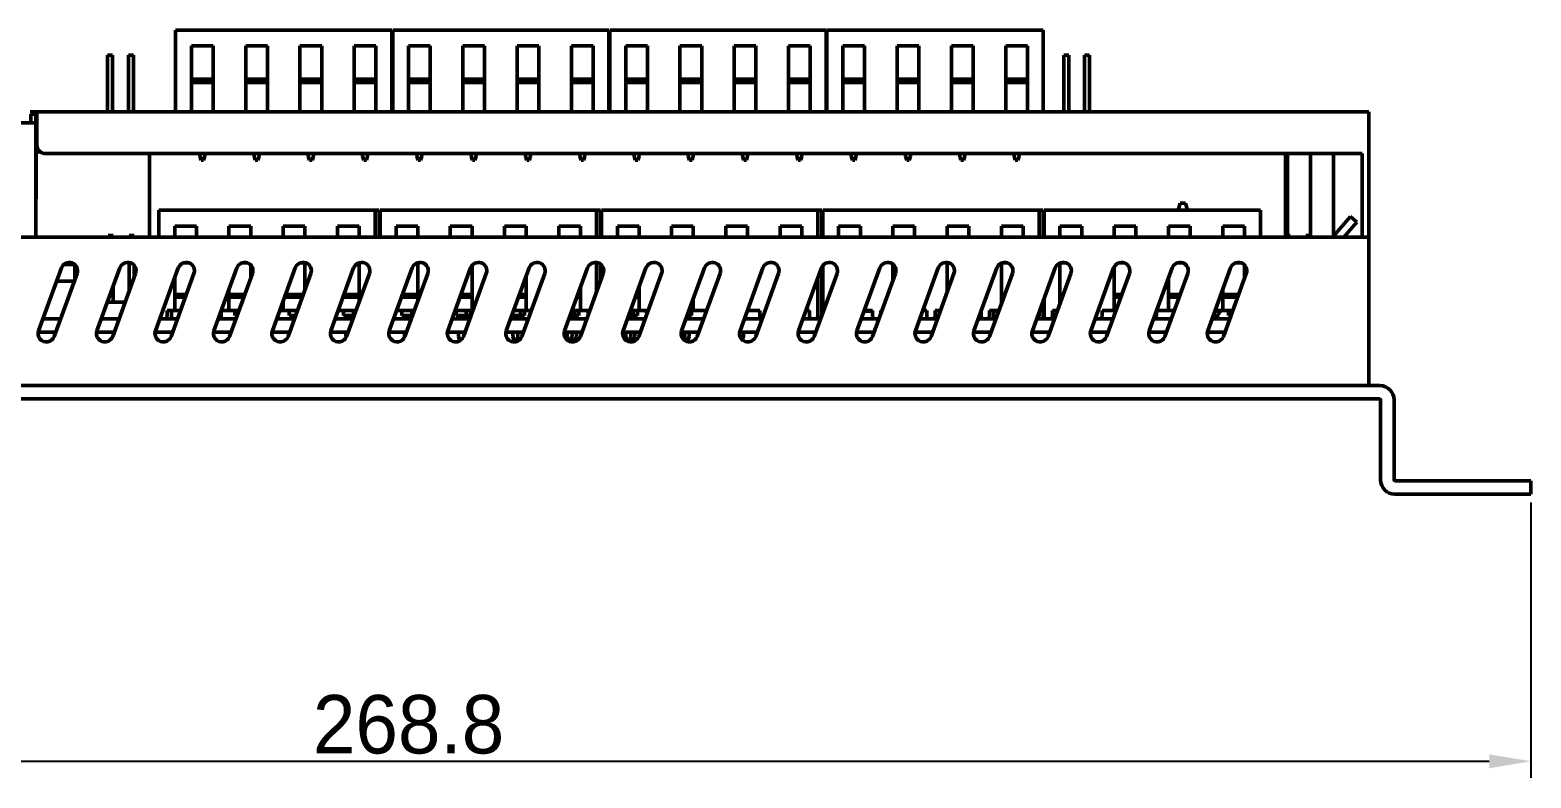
# Model space of a CAD drawing. Header units: millimetres. Extents: x 1021 to 2778, y -197 to 600.
# Drawn here: x 1252.3 to 1432.1, y 150.2 to 239.8 of the extents above; entities that cross this region are included whole.
import ezdxf

# ---------------------------------------------------------------- set-up
doc = ezdxf.new("R2010")
doc.units = ezdxf.units.MM
doc.header["$LTSCALE"] = 2
doc.layers.add('외형선(ISO)', color=7, linetype='Continuous', lineweight=50)
doc.layers.add('치수(ISO)', color=7, linetype='Continuous', lineweight=25)
doc.styles.add('레이블 텍스트 (ISO)', font='')
doc.styles.get('레이블 텍스트 (ISO)').set_extended_font_data('Gulim')
doc.dimstyles.new('기본값 (ISO)', dxfattribs={"dimscale": 2, "dimtxt": 3.5, "dimasz": 2.5, "dimexe": 1, "dimexo": 0.5, "dimgap": 0.4, "dimtad": 1, "dimtoh": 1, "dimdsep": 46, "dimtxsty": '레이블 텍스트 (ISO)', "dimcen": 0.09, "dimdle": 10, "dimclrd": 256, "dimclre": 256, "dimclrt": 6, "dimazin": 2, "dimtfac": 0.714286, "dimtmove": 0, "dimatfit": 3, "dimfxl": 1, "dimtolj": 1, "dimtzin": 0, "dimlwd": -1, "dimlwe": -1, "dimarcsym": 0})

# ---------------------------------------------------------------- blocks, each defined once
blk = doc.blocks.new('*D22')
at = {"layer": 'Defpoints', "color": 0}
for p in [(1163.26, 184.17), (1432.06, 184.17), (1432.06, 152.17)]:
    blk.add_point(p, dxfattribs=at)
at = {"layer": '치수(ISO)'}
for p, q in [((1163.26, 183.17), (1163.26, 150.17)), ((1432.06, 183.17), (1432.06, 150.17)), ((1168.26, 152.17), (1427.06, 152.17))]:
    blk.add_line(p, q, dxfattribs=at)
for points in [[(1168.26, 153), (1168.26, 151.34), (1163.26, 152.17)], [(1427.06, 151.34), (1427.06, 153), (1432.06, 152.17)]]:
    blk.add_solid(points, dxfattribs=at)
at = {"layer": '치수(ISO)', "color": 0, "insert": (1297.66, 156.56), "char_height": 7, "attachment_point": 5, "style": '레이블 텍스트 (ISO)'}
blk.add_mtext('\\A1;268.8', dxfattribs=at)

msp = doc.modelspace()

# ---------------------------------------------------------------- linework, layer by layer
at = {"layer": '외형선(ISO)'}
for p, q in [((1295.6577, 239.77), (1269.7577, 239.77)), ((1269.7577, 229.97), (1269.7577, 239.77)), ((1295.6577, 229.97), (1295.6577, 239.77)), ((1321.6577, 239.77), (1295.7577, 239.77)), ((1295.7577, 229.97), (1295.7577, 239.77)), ((1321.6577, 229.97), (1321.6577, 239.77)), ((1347.6577, 239.77), (1321.7577, 239.77)), ((1321.7577, 229.97), (1321.7577, 239.77)), ((1347.6577, 229.97), (1347.6577, 239.77)), ((1373.6577, 239.77), (1347.7577, 239.77)), ((1347.7577, 229.97), (1347.7577, 239.77)), ((1373.6577, 229.97), (1373.6577, 239.77)), ((1271.6577, 237.87), (1271.6577, 229.97)), ((1274.2577, 237.87), (1271.6577, 237.87)), ((1274.2577, 229.97), (1274.2577, 237.87)), ((1278.1577, 237.87), (1278.1577, 229.97)), ((1280.7577, 237.87), (1278.1577, 237.87)), ((1280.7577, 229.97), (1280.7577, 237.87)), ((1284.6577, 237.87), (1284.6577, 229.97)), ((1287.2577, 237.87), (1284.6577, 237.87)), ((1287.2577, 229.97), (1287.2577, 237.87)), ((1291.1577, 237.87), (1291.1577, 229.97)), ((1293.7577, 237.87), (1291.1577, 237.87)), ((1293.7577, 229.97), (1293.7577, 237.87)), ((1297.6577, 237.87), (1297.6577, 229.97)), ((1300.2577, 237.87), (1297.6577, 237.87)), ((1300.2577, 229.97), (1300.2577, 237.87)), ((1304.1577, 237.87), (1304.1577, 229.97)), ((1306.7577, 237.87), (1304.1577, 237.87)), ((1306.7577, 229.97), (1306.7577, 237.87)), ((1310.6577, 237.87), (1310.6577, 229.97)), ((1313.2577, 237.87), (1310.6577, 237.87)), ((1313.2577, 229.97), (1313.2577, 237.87)), ((1317.1577, 237.87), (1317.1577, 229.97)), ((1319.7577, 237.87), (1317.1577, 237.87)), ((1319.7577, 229.97), (1319.7577, 237.87)), ((1323.6577, 237.87), (1323.6577, 229.97)), ((1326.2577, 237.87), (1323.6577, 237.87)), ((1326.2577, 229.97), (1326.2577, 237.87)), ((1330.1577, 237.87), (1330.1577, 229.97)), ((1332.7577, 237.87), (1330.1577, 237.87)), ((1332.7577, 229.97), (1332.7577, 237.87)), ((1336.6577, 237.87), (1336.6577, 229.97)), ((1339.2577, 237.87), (1336.6577, 237.87)), ((1339.2577, 229.97), (1339.2577, 237.87)), ((1343.1577, 237.87), (1343.1577, 229.97)), ((1345.7577, 237.87), (1343.1577, 237.87)), ((1345.7577, 229.97), (1345.7577, 237.87)), ((1349.6577, 237.87), (1349.6577, 229.97)), ((1352.2577, 237.87), (1349.6577, 237.87)), ((1352.2577, 229.97), (1352.2577, 237.87)), ((1356.1577, 237.87), (1356.1577, 229.97)), ((1358.7577, 237.87), (1356.1577, 237.87)), ((1358.7577, 229.97), (1358.7577, 237.87)), ((1362.6577, 237.87), (1362.6577, 229.97)), ((1365.2577, 237.87), (1362.6577, 237.87)), ((1365.2577, 229.97), (1365.2577, 237.87)), ((1369.1577, 237.87), (1369.1577, 229.97)), ((1371.7577, 237.87), (1369.1577, 237.87)), ((1371.7577, 229.97), (1371.7577, 237.87)), ((1261.6077, 236.77), (1262.2077, 236.77)), ((1261.6077, 229.97), (1261.6077, 236.77)), ((1262.2077, 229.97), (1262.2077, 236.77)), ((1264.1077, 236.77), (1264.7077, 236.77)), ((1264.1077, 229.97), (1264.1077, 236.77)), ((1264.7077, 229.97), (1264.7077, 236.77)), ((1376.1077, 236.77), (1376.7077, 236.77)), ((1376.1077, 229.97), (1376.1077, 236.77)), ((1376.7077, 229.97), (1376.7077, 236.77)), ((1378.6077, 236.77), (1379.2077, 236.77)), ((1378.6077, 229.97), (1378.6077, 236.77)), ((1379.2077, 229.97), (1379.2077, 236.77)), ((1271.6577, 233.72), (1271.8077, 233.87)), ((1271.8077, 233.87), (1274.1077, 233.87)), ((1274.1077, 233.87), (1274.2577, 233.72)), ((1278.1577, 233.72), (1278.3077, 233.87)), ((1278.3077, 233.87), (1280.6077, 233.87)), ((1280.6077, 233.87), (1280.7577, 233.72)), ((1284.6577, 233.72), (1284.8077, 233.87)), ((1284.8077, 233.87), (1287.1077, 233.87)), ((1287.1077, 233.87), (1287.2577, 233.72)), ((1291.1577, 233.72), (1291.3077, 233.87)), ((1291.3077, 233.87), (1293.6077, 233.87)), ((1293.6077, 233.87), (1293.7577, 233.72)), ((1297.6577, 233.72), (1297.8077, 233.87)), ((1297.8077, 233.87), (1300.1077, 233.87)), ((1300.1077, 233.87), (1300.2577, 233.72)), ((1304.1577, 233.72), (1304.3077, 233.87)), ((1304.3077, 233.87), (1306.6077, 233.87)), ((1306.6077, 233.87), (1306.7577, 233.72)), ((1310.6577, 233.72), (1310.8077, 233.87)), ((1310.8077, 233.87), (1313.1077, 233.87)), ((1313.1077, 233.87), (1313.2577, 233.72)), ((1317.1577, 233.72), (1317.3077, 233.87)), ((1317.3077, 233.87), (1319.6077, 233.87)), ((1319.6077, 233.87), (1319.7577, 233.72)), ((1323.6577, 233.72), (1323.8077, 233.87)), ((1323.8077, 233.87), (1326.1077, 233.87)), ((1326.1077, 233.87), (1326.2577, 233.72)), ((1330.1577, 233.72), (1330.3077, 233.87)), ((1330.3077, 233.87), (1332.6077, 233.87)), ((1332.6077, 233.87), (1332.7577, 233.72)), ((1336.6577, 233.72), (1336.8077, 233.87)), ((1336.8077, 233.87), (1339.1077, 233.87)), ((1339.1077, 233.87), (1339.2577, 233.72)), ((1343.1577, 233.72), (1343.3077, 233.87)), ((1343.3077, 233.87), (1345.6077, 233.87)), ((1345.6077, 233.87), (1345.7577, 233.72)), ((1349.6577, 233.72), (1349.8077, 233.87)), ((1349.8077, 233.87), (1352.1077, 233.87)), ((1352.1077, 233.87), (1352.2577, 233.72)), ((1356.1577, 233.72), (1356.3077, 233.87)), ((1356.3077, 233.87), (1358.6077, 233.87)), ((1358.6077, 233.87), (1358.7577, 233.72)), ((1362.6577, 233.72), (1362.8077, 233.87)), ((1362.8077, 233.87), (1365.1077, 233.87)), ((1365.1077, 233.87), (1365.2577, 233.72)), ((1369.1577, 233.72), (1369.3077, 233.87)), ((1369.3077, 233.87), (1371.6077, 233.87)), ((1371.6077, 233.87), (1371.7577, 233.72)), ((1274.2577, 233.47), (1271.6577, 233.47)), ((1280.7577, 233.47), (1278.1577, 233.47)), ((1287.2577, 233.47), (1284.6577, 233.47)), ((1293.7577, 233.47), (1291.1577, 233.47)), ((1300.2577, 233.47), (1297.6577, 233.47)), ((1306.7577, 233.47), (1304.1577, 233.47)), ((1313.2577, 233.47), (1310.6577, 233.47)), ((1319.7577, 233.47), (1317.1577, 233.47)), ((1326.2577, 233.47), (1323.6577, 233.47)), ((1332.7577, 233.47), (1330.1577, 233.47)), ((1339.2577, 233.47), (1336.6577, 233.47)), ((1345.7577, 233.47), (1343.1577, 233.47)), ((1352.2577, 233.47), (1349.6577, 233.47)), ((1358.7577, 233.47), (1356.1577, 233.47)), ((1365.2577, 233.47), (1362.6577, 233.47)), ((1371.7577, 233.47), (1369.1577, 233.47)), ((1220.7827, 228.67), (1253.0327, 228.67)), ((1252.3327, 229.97), (1253.1577, 229.97)), ((1252.3327, 229.17), (1252.4327, 229.17)), ((1252.4327, 229.67), (1253.0327, 229.67)), ((1252.4327, 229.57), (1252.4327, 229.67)), ((1252.4327, 228.77), (1252.4327, 229.57)), ((1252.4327, 228.77), (1252.4327, 228.67)), ((1253.0327, 229.57), (1253.0327, 229.67)), ((1253.0327, 229.57), (1253.0327, 228.77)), ((1253.0327, 229.17), (1253.1577, 229.17)), ((1253.0327, 228.77), (1253.0327, 228.67)), ((1253.0327, 228.47), (1253.0327, 228.67)), ((1253.0327, 228.47), (1253.0327, 214.97)), ((1253.1577, 229.97), (1253.1577, 225.97)), ((1253.1577, 229.97), (1412.6577, 229.97)), ((1412.6577, 229.97), (1412.6577, 214.97)), ((1253.0627, 228.17), (1253.0327, 228.17)), ((1253.0627, 228.17), (1253.0627, 227.67)), ((1253.0627, 220.0613), (1253.0627, 227.67)), ((1253.1577, 226.77), (1253.0627, 226.77)), ((1253.0627, 225.17), (1253.5577, 225.17)), ((1254.1577, 224.97), (1411.8577, 224.97)), ((1266.6577, 214.97), (1266.6577, 224.97)), ((1272.6577, 224.67), (1272.6577, 224.97)), ((1272.6577, 224.67), (1272.8077, 224.17)), ((1273.2577, 224.67), (1273.1077, 224.17)), ((1273.2577, 224.67), (1273.2577, 224.97)), ((1279.1577, 224.67), (1279.1577, 224.97)), ((1279.1577, 224.67), (1279.3077, 224.17)), ((1279.7577, 224.67), (1279.6077, 224.17)), ((1279.7577, 224.67), (1279.7577, 224.97)), ((1285.6577, 224.67), (1285.6577, 224.97)), ((1285.6577, 224.67), (1285.8077, 224.17)), ((1286.2577, 224.67), (1286.1077, 224.17)), ((1286.2577, 224.67), (1286.2577, 224.97)), ((1292.1577, 224.67), (1292.1577, 224.97)), ((1292.1577, 224.67), (1292.3077, 224.17)), ((1292.7577, 224.67), (1292.6077, 224.17)), ((1292.7577, 224.67), (1292.7577, 224.97)), ((1298.6577, 224.67), (1298.6577, 224.97)), ((1298.6577, 224.67), (1298.8077, 224.17)), ((1299.2577, 224.67), (1299.1077, 224.17)), ((1299.2577, 224.67), (1299.2577, 224.97)), ((1305.1577, 224.67), (1305.1577, 224.97)), ((1305.1577, 224.67), (1305.3077, 224.17)), ((1305.7577, 224.67), (1305.6077, 224.17)), ((1305.7577, 224.67), (1305.7577, 224.97)), ((1311.6577, 224.67), (1311.6577, 224.97)), ((1311.6577, 224.67), (1311.8077, 224.17)), ((1312.2577, 224.67), (1312.1077, 224.17)), ((1312.2577, 224.67), (1312.2577, 224.97)), ((1318.1577, 224.67), (1318.1577, 224.97)), ((1318.1577, 224.67), (1318.3077, 224.17)), ((1318.7577, 224.67), (1318.6077, 224.17)), ((1318.7577, 224.67), (1318.7577, 224.97)), ((1324.6577, 224.67), (1324.6577, 224.97)), ((1324.6577, 224.67), (1324.8077, 224.17)), ((1325.2577, 224.67), (1325.1077, 224.17)), ((1325.2577, 224.67), (1325.2577, 224.97)), ((1331.1577, 224.67), (1331.1577, 224.97)), ((1331.1577, 224.67), (1331.3077, 224.17)), ((1331.7577, 224.67), (1331.6077, 224.17)), ((1331.7577, 224.67), (1331.7577, 224.97)), ((1337.6577, 224.67), (1337.6577, 224.97)), ((1337.6577, 224.67), (1337.8077, 224.17)), ((1338.2577, 224.67), (1338.1077, 224.17)), ((1338.2577, 224.67), (1338.2577, 224.97)), ((1344.1577, 224.67), (1344.1577, 224.97)), ((1344.1577, 224.67), (1344.3077, 224.17)), ((1344.7577, 224.67), (1344.6077, 224.17)), ((1344.7577, 224.67), (1344.7577, 224.97)), ((1350.6577, 224.67), (1350.6577, 224.97)), ((1350.6577, 224.67), (1350.8077, 224.17)), ((1351.2577, 224.67), (1351.1077, 224.17)), ((1351.2577, 224.67), (1351.2577, 224.97)), ((1357.1577, 224.67), (1357.1577, 224.97)), ((1357.1577, 224.67), (1357.3077, 224.17)), ((1357.7577, 224.67), (1357.6077, 224.17)), ((1357.7577, 224.67), (1357.7577, 224.97)), ((1363.6577, 224.67), (1363.6577, 224.97)), ((1363.6577, 224.67), (1363.8077, 224.17)), ((1364.2577, 224.67), (1364.1077, 224.17)), ((1364.2577, 224.67), (1364.2577, 224.97)), ((1370.1577, 224.67), (1370.1577, 224.97)), ((1370.1577, 224.67), (1370.3077, 224.17)), ((1370.7577, 224.67), (1370.6077, 224.17)), ((1370.7577, 224.67), (1370.7577, 224.97)), ((1402.6577, 215.17), (1402.6577, 224.97)), ((1402.9077, 224.97), (1402.9077, 215.17)), ((1405.6577, 224.97), (1405.6577, 215.17)), ((1408.4077, 214.97), (1408.4077, 224.97)), ((1411.8577, 224.97), (1411.8577, 214.97)), ((1272.8077, 224.17), (1273.1077, 224.17)), ((1279.3077, 224.17), (1279.6077, 224.17)), ((1285.8077, 224.17), (1286.1077, 224.17)), ((1292.3077, 224.17), (1292.6077, 224.17)), ((1298.8077, 224.17), (1299.1077, 224.17)), ((1305.3077, 224.17), (1305.6077, 224.17)), ((1311.8077, 224.17), (1312.1077, 224.17)), ((1318.3077, 224.17), (1318.6077, 224.17)), ((1324.8077, 224.17), (1325.1077, 224.17)), ((1331.3077, 224.17), (1331.6077, 224.17)), ((1337.8077, 224.17), (1338.1077, 224.17)), ((1344.3077, 224.17), (1344.6077, 224.17)), ((1350.8077, 224.17), (1351.1077, 224.17)), ((1357.3077, 224.17), (1357.6077, 224.17)), ((1363.8077, 224.17), (1364.1077, 224.17)), ((1370.3077, 224.17), (1370.6077, 224.17)), ((1253.0627, 219.5613), (1253.0327, 219.5613)), ((1253.0627, 220.0613), (1253.0627, 219.5613)), ((1293.6577, 218.17), (1267.7577, 218.17)), ((1267.7577, 214.97), (1267.7577, 218.17)), ((1293.6577, 214.97), (1293.6577, 218.17)), ((1294.1577, 218.17), (1293.6577, 218.17)), ((1294.1577, 214.97), (1294.1577, 218.17)), ((1320.1577, 218.17), (1294.2577, 218.17)), ((1294.2577, 214.97), (1294.2577, 218.17)), ((1320.1577, 214.97), (1320.1577, 218.17)), ((1320.6577, 218.17), (1320.1577, 218.17)), ((1320.6577, 214.97), (1320.6577, 218.17)), ((1346.6577, 218.17), (1320.7577, 218.17)), ((1320.7577, 214.97), (1320.7577, 218.17)), ((1346.6577, 214.97), (1346.6577, 218.17)), ((1347.1577, 218.17), (1346.6577, 218.17)), ((1347.1577, 214.97), (1347.1577, 218.17)), ((1373.1577, 218.17), (1347.2577, 218.17)), ((1347.2577, 214.97), (1347.2577, 218.17)), ((1373.1577, 214.97), (1373.1577, 218.17)), ((1373.6577, 218.17), (1373.1577, 218.17)), ((1373.6577, 214.97), (1373.6577, 218.17)), ((1399.6577, 218.17), (1373.7577, 218.17)), ((1373.7577, 214.97), (1373.7577, 218.17)), ((1389.7977, 218.17), (1390.0427, 219.02)), ((1390.6927, 219.02), (1390.0427, 219.02)), ((1390.9377, 218.17), (1390.6927, 219.02)), ((1399.6577, 214.97), (1399.6577, 218.17)), ((1269.6577, 216.27), (1269.6577, 214.97)), ((1272.2577, 216.27), (1269.6577, 216.27)), ((1272.2577, 214.97), (1272.2577, 216.27)), ((1276.1577, 216.27), (1276.1577, 214.97)), ((1278.7577, 216.27), (1276.1577, 216.27)), ((1278.7577, 214.97), (1278.7577, 216.27)), ((1282.6577, 216.27), (1282.6577, 214.97)), ((1285.2577, 216.27), (1282.6577, 216.27)), ((1285.2577, 214.97), (1285.2577, 216.27)), ((1289.1577, 216.27), (1289.1577, 214.97)), ((1291.7577, 216.27), (1289.1577, 216.27)), ((1291.7577, 214.97), (1291.7577, 216.27)), ((1296.1577, 216.27), (1296.1577, 214.97)), ((1298.7577, 216.27), (1296.1577, 216.27)), ((1298.7577, 214.97), (1298.7577, 216.27)), ((1302.6577, 216.27), (1302.6577, 214.97)), ((1305.2577, 216.27), (1302.6577, 216.27)), ((1305.2577, 214.97), (1305.2577, 216.27)), ((1309.1577, 216.27), (1309.1577, 214.97)), ((1311.7577, 216.27), (1309.1577, 216.27)), ((1311.7577, 214.97), (1311.7577, 216.27)), ((1315.6577, 216.27), (1315.6577, 214.97)), ((1318.2577, 216.27), (1315.6577, 216.27)), ((1318.2577, 214.97), (1318.2577, 216.27)), ((1322.6577, 216.27), (1322.6577, 214.97)), ((1325.2577, 216.27), (1322.6577, 216.27)), ((1325.2577, 214.97), (1325.2577, 216.27)), ((1329.1577, 216.27), (1329.1577, 214.97)), ((1331.7577, 216.27), (1329.1577, 216.27)), ((1331.7577, 214.97), (1331.7577, 216.27)), ((1335.6577, 216.27), (1335.6577, 214.97)), ((1338.2577, 216.27), (1335.6577, 216.27)), ((1338.2577, 214.97), (1338.2577, 216.27)), ((1342.1577, 216.27), (1342.1577, 214.97)), ((1344.7577, 216.27), (1342.1577, 216.27)), ((1344.7577, 214.97), (1344.7577, 216.27)), ((1349.1577, 216.27), (1349.1577, 214.97)), ((1351.7577, 216.27), (1349.1577, 216.27)), ((1351.7577, 214.97), (1351.7577, 216.27)), ((1355.6577, 216.27), (1355.6577, 214.97)), ((1358.2577, 216.27), (1355.6577, 216.27)), ((1358.2577, 214.97), (1358.2577, 216.27)), ((1362.1577, 216.27), (1362.1577, 214.97)), ((1364.7577, 216.27), (1362.1577, 216.27)), ((1364.7577, 214.97), (1364.7577, 216.27)), ((1368.6577, 216.27), (1368.6577, 214.97)), ((1371.2577, 216.27), (1368.6577, 216.27)), ((1371.2577, 214.97), (1371.2577, 216.27)), ((1375.6577, 216.27), (1375.6577, 214.97)), ((1378.2577, 216.27), (1375.6577, 216.27)), ((1378.2577, 214.97), (1378.2577, 216.27)), ((1382.1577, 216.27), (1382.1577, 214.97)), ((1384.7577, 216.27), (1382.1577, 216.27)), ((1384.7577, 214.97), (1384.7577, 216.27)), ((1388.6577, 216.27), (1388.6577, 214.97)), ((1391.2577, 216.27), (1388.6577, 216.27)), ((1391.2577, 214.97), (1391.2577, 216.27)), ((1395.1577, 216.27), (1395.1577, 214.97)), ((1397.7577, 216.27), (1395.1577, 216.27)), ((1397.7577, 214.97), (1397.7577, 216.27)), ((1410.4534, 217.42), (1408.4077, 215.0695)), ((1409.6468, 214.97), (1411.2077, 216.7635)), ((1411.2077, 216.7635), (1410.4534, 217.42)), ((1412.6577, 214.97), (1182.6577, 214.97)), ((1261.7077, 215.17), (1262.3077, 215.17)), ((1261.7077, 214.97), (1261.7077, 215.17)), ((1262.3077, 214.97), (1262.3077, 215.17)), ((1264.2077, 215.17), (1264.8077, 215.17)), ((1264.2077, 214.97), (1264.2077, 215.17)), ((1264.8077, 214.97), (1264.8077, 215.17)), ((1402.6077, 215.17), (1403.2077, 215.17)), ((1402.6077, 214.97), (1402.6077, 215.17)), ((1403.2077, 214.97), (1403.2077, 215.17)), ((1405.1077, 215.17), (1405.7077, 215.17)), ((1405.1077, 214.97), (1405.1077, 215.17)), ((1405.7077, 214.97), (1405.7077, 215.17)), ((1412.6577, 197.17), (1412.6577, 214.97)), ((1253.3499, 203.7532), (1256.0861, 211.2708)), ((1257.9655, 210.5867), (1255.2293, 203.0692)), ((1256.3545, 211.67), (1257.697, 211.67)), ((1257.7145, 209.8972), (1257.7145, 211.6537)), ((1260.3499, 203.7532), (1263.0861, 211.2708)), ((1264.9655, 210.5867), (1262.2293, 203.0692)), ((1264.2077, 208.5047), (1264.2077, 211.912)), ((1264.8077, 210.1532), (1264.8077, 211.5521)), ((1267.3499, 203.7532), (1270.0861, 211.2708)), ((1271.9655, 210.5867), (1269.2293, 203.0692)), ((1271.3636, 211.87), (1270.688, 211.87)), ((1274.3499, 203.7532), (1277.0861, 211.2708)), ((1278.9655, 210.5867), (1276.2293, 203.0692)), ((1278.3636, 211.87), (1277.688, 211.87)), ((1278.7577, 210.0159), (1278.7577, 211.6101)), ((1281.3499, 203.7532), (1284.0861, 211.2708)), ((1285.9655, 210.5867), (1283.2293, 203.0692)), ((1285.2577, 211.87), (1284.688, 211.87)), ((1285.2577, 208.6421), (1285.2577, 211.9015)), ((1288.3499, 203.7532), (1291.0861, 211.2708)), ((1292.9655, 210.5867), (1290.2293, 203.0692)), ((1291.7577, 211.87), (1291.688, 211.87)), ((1291.7577, 207.2684), (1291.7577, 211.8921)), ((1295.3499, 203.7532), (1298.0861, 211.2708)), ((1299.9655, 210.5867), (1297.2293, 203.0692)), ((1298.7577, 211.87), (1298.688, 211.87)), ((1298.7577, 207.2684), (1298.7577, 211.8921)), ((1302.3499, 203.7532), (1305.0861, 211.2708)), ((1306.9655, 210.5867), (1304.2293, 203.0692)), ((1305.2577, 206.17), (1305.2577, 211.5691)), ((1309.3499, 203.7532), (1312.0861, 211.2708)), ((1313.9655, 210.5867), (1311.2293, 203.0692)), ((1311.7577, 206.17), (1311.7577, 210.3685)), ((1316.3499, 203.7532), (1319.0861, 211.2708)), ((1320.9655, 210.5867), (1318.2293, 203.0692)), ((1320.1577, 208.3674), (1320.1577, 211.92)), ((1320.6577, 209.7411), (1320.6577, 211.7038)), ((1320.7577, 210.0159), (1320.7577, 211.6101)), ((1323.3499, 203.7532), (1326.0861, 211.2708)), ((1327.9655, 210.5867), (1325.2293, 203.0692)), ((1330.3499, 203.7532), (1333.0861, 211.2708)), ((1334.9655, 210.5867), (1332.2293, 203.0692)), ((1337.3499, 203.7532), (1340.0861, 211.2708)), ((1341.9655, 210.5867), (1339.2293, 203.0692)), ((1344.3499, 203.7532), (1347.0861, 211.2708)), ((1348.9655, 210.5867), (1346.2293, 203.0692)), ((1347.1577, 205.6199), (1347.1577, 211.4252)), ((1347.2577, 205.8946), (1347.2577, 211.5691)), ((1351.3499, 203.7532), (1354.0861, 211.2708)), ((1355.9655, 210.5867), (1353.2293, 203.0692)), ((1355.6577, 211.7038), (1355.6577, 209.7411)), ((1358.3499, 203.7532), (1361.0861, 211.2708)), ((1362.9655, 210.5867), (1360.2293, 203.0692)), ((1362.1577, 211.92), (1362.1577, 208.3674)), ((1362.3636, 211.87), (1362.1577, 211.87)), ((1365.3499, 203.7532), (1368.0861, 211.2708)), ((1369.9655, 210.5867), (1367.2293, 203.0692)), ((1368.6577, 211.8585), (1368.6577, 206.9936)), ((1369.3636, 211.87), (1368.688, 211.87)), ((1372.3499, 203.7532), (1375.0861, 211.2708)), ((1376.9655, 210.5867), (1374.2293, 203.0692)), ((1375.6577, 211.8585), (1375.6577, 206.9936)), ((1376.3636, 211.87), (1375.688, 211.87)), ((1379.3499, 203.7532), (1382.0861, 211.2708)), ((1383.9655, 210.5867), (1381.2293, 203.0692)), ((1382.1577, 211.4252), (1382.1577, 206.17)), ((1383.3636, 211.87), (1382.688, 211.87)), ((1386.3499, 203.7532), (1389.0861, 211.2708)), ((1390.9655, 210.5867), (1388.2293, 203.0692)), ((1390.3636, 211.87), (1389.688, 211.87)), ((1393.3499, 203.7532), (1396.0861, 211.2708)), ((1397.9655, 210.5867), (1395.2293, 203.0692)), ((1397.3636, 211.87), (1396.688, 211.87)), ((1397.7577, 210.0159), (1397.7577, 211.6101)), ((1257.6318, 209.67), (1255.5035, 209.67)), ((1262.3077, 207.17), (1262.3077, 209.1321)), ((1269.6577, 210.0938), (1269.6577, 206.17)), ((1276.1577, 208.72), (1276.1577, 206.17)), ((1318.2577, 206.17), (1318.2577, 208.9948)), ((1325.2577, 206.17), (1325.2577, 208.9948)), ((1346.6577, 205.47), (1346.6577, 210.0938)), ((1388.6577, 210.0938), (1388.6577, 206.17)), ((1395.1577, 208.72), (1395.1577, 206.17)), ((1261.5935, 207.17), (1263.7219, 207.17)), ((1261.7077, 207.17), (1261.7077, 207.4837)), ((1269.6577, 208.07), (1271.0495, 208.07)), ((1269.6577, 207.77), (1270.9403, 207.77)), ((1276.1577, 208.07), (1278.0495, 208.07)), ((1276.1577, 207.77), (1277.9403, 207.77)), ((1282.6577, 207.3463), (1282.6577, 206.17)), ((1282.8119, 207.77), (1284.9403, 207.77)), ((1282.9211, 208.07), (1285.0495, 208.07)), ((1289.8119, 207.77), (1291.7577, 207.77)), ((1289.9211, 208.07), (1291.7577, 208.07)), ((1296.8119, 207.77), (1298.7577, 207.77)), ((1296.9211, 208.07), (1298.7577, 208.07)), ((1303.8119, 207.77), (1305.2577, 207.77)), ((1303.9211, 208.07), (1305.2577, 208.07)), ((1310.8119, 207.77), (1311.7577, 207.77)), ((1310.9211, 208.07), (1311.7577, 208.07)), ((1317.8119, 207.77), (1318.2577, 207.77)), ((1317.9211, 208.07), (1318.2577, 208.07)), ((1324.8119, 207.77), (1325.2577, 207.77)), ((1324.9211, 208.07), (1325.2577, 208.07)), ((1331.7577, 206.17), (1331.7577, 207.621)), ((1368.6577, 208.07), (1369.0495, 208.07)), ((1368.6577, 207.77), (1368.9403, 207.77)), ((1373.6577, 205.17), (1373.6577, 207.3463)), ((1373.7577, 205.47), (1373.7577, 207.621)), ((1375.6577, 208.07), (1376.0495, 208.07)), ((1375.6577, 207.77), (1375.9403, 207.77)), ((1382.1577, 208.07), (1383.0495, 208.07)), ((1382.1577, 207.77), (1382.9403, 207.77)), ((1388.6577, 208.07), (1390.0495, 208.07)), ((1388.6577, 207.77), (1389.9403, 207.77)), ((1395.1577, 208.07), (1397.0495, 208.07)), ((1395.1577, 207.77), (1396.9403, 207.77)), ((1255.9939, 205.17), (1253.8656, 205.17)), ((1262.9939, 205.17), (1260.8656, 205.17)), ((1269.9939, 205.17), (1267.8656, 205.17)), ((1268.0577, 205.17), (1268.4577, 205.17)), ((1268.7577, 206.17), (1269.6577, 206.17)), ((1268.7577, 205.47), (1268.7577, 206.17)), ((1269.2577, 205.17), (1269.2577, 206.17)), ((1270.3579, 206.17), (1269.6577, 206.17)), ((1270.3577, 206.1694), (1270.3577, 206.17)), ((1276.9939, 205.17), (1274.8656, 205.17)), ((1275.2077, 205.17), (1275.2077, 206.1099)), ((1275.2296, 206.17), (1276.1577, 206.17)), ((1277.3579, 206.17), (1276.1577, 206.17)), ((1276.8577, 205.87), (1276.8577, 206.17)), ((1276.8577, 205.87), (1276.8577, 205.57)), ((1277.1395, 205.57), (1276.8577, 205.57)), ((1283.9939, 205.17), (1281.8656, 205.17)), ((1282.2296, 206.17), (1282.6577, 206.17)), ((1284.3579, 206.17), (1282.6577, 206.17)), ((1283.3577, 205.87), (1283.3577, 206.17)), ((1283.3577, 205.87), (1283.3577, 205.57)), ((1284.1395, 205.57), (1283.3577, 205.57)), ((1283.6577, 205.57), (1283.6577, 205.2177)), ((1283.6577, 205.17), (1283.6577, 205.2177)), ((1290.9939, 205.17), (1288.8656, 205.17)), ((1291.3579, 206.17), (1289.2296, 206.17)), ((1289.8577, 205.87), (1289.8577, 206.17)), ((1289.8577, 205.87), (1289.8577, 205.57)), ((1291.0577, 205.57), (1289.8577, 205.57)), ((1290.1577, 205.4439), (1290.1577, 205.57)), ((1290.1577, 205.3696), (1290.1577, 205.4439)), ((1290.1577, 205.17), (1290.1577, 205.3696)), ((1290.7577, 205.57), (1290.7577, 205.4439)), ((1290.7577, 205.3696), (1290.7577, 205.4439)), ((1290.7577, 205.3696), (1290.7577, 205.17)), ((1291.0577, 205.87), (1291.0577, 206.17)), ((1291.0577, 205.57), (1291.0577, 205.87)), ((1291.0577, 205.57), (1291.1395, 205.57)), ((1297.9939, 205.17), (1295.8656, 205.17)), ((1298.3579, 206.17), (1296.2296, 206.17)), ((1296.8577, 205.87), (1296.8577, 206.17)), ((1296.8577, 205.87), (1296.8577, 205.57)), ((1298.0577, 205.57), (1296.8577, 205.57)), ((1297.1577, 205.57), (1297.1577, 205.2177)), ((1297.1577, 205.17), (1297.1577, 205.2177)), ((1297.7577, 205.2177), (1297.7577, 205.57)), ((1297.7577, 205.17), (1297.7577, 205.2177)), ((1298.0577, 205.87), (1298.0577, 206.17)), ((1298.0577, 205.57), (1298.0577, 205.87)), ((1298.0577, 205.57), (1298.1395, 205.57)), ((1304.9939, 205.17), (1302.8656, 205.17)), ((1305.2577, 206.17), (1303.2296, 206.17)), ((1303.3577, 205.87), (1303.3577, 206.17)), ((1303.3577, 205.87), (1303.3577, 205.57)), ((1304.5577, 205.57), (1303.3577, 205.57)), ((1303.6577, 205.4439), (1303.6577, 205.57)), ((1303.6577, 205.3696), (1303.6577, 205.4439)), ((1303.6577, 205.17), (1303.6577, 205.3696)), ((1304.2577, 205.57), (1304.2577, 205.4439)), ((1304.2577, 205.3696), (1304.2577, 205.4439)), ((1304.2577, 205.3696), (1304.2577, 205.17)), ((1304.5577, 205.87), (1304.5577, 206.17)), ((1304.5577, 205.57), (1304.5577, 205.87)), ((1304.5577, 205.57), (1305.0577, 205.57)), ((1304.7577, 205.4439), (1304.7577, 205.57)), ((1304.7577, 205.3696), (1304.7577, 205.4439)), ((1304.7577, 205.17), (1304.7577, 205.3696)), ((1305.0577, 205.57), (1305.0577, 206.17)), ((1305.2577, 206.17), (1305.3579, 206.17)), ((1311.9939, 205.17), (1309.8656, 205.17)), ((1311.0577, 205.57), (1310.0112, 205.57)), ((1310.1577, 205.57), (1310.1577, 205.2177)), ((1310.1577, 205.17), (1310.1577, 205.2177)), ((1311.7577, 206.17), (1310.2296, 206.17)), ((1310.7577, 205.2177), (1310.7577, 205.57)), ((1310.7577, 205.17), (1310.7577, 205.2177)), ((1311.0577, 205.87), (1311.0577, 206.17)), ((1311.0577, 205.57), (1311.0577, 205.87)), ((1311.0577, 205.57), (1311.5577, 205.57)), ((1311.2577, 205.57), (1311.2577, 205.2177)), ((1311.2577, 205.17), (1311.2577, 205.2177)), ((1311.5577, 205.57), (1311.5577, 206.17)), ((1311.7577, 206.17), (1312.3579, 206.17)), ((1318.9939, 205.17), (1316.8656, 205.17)), ((1317.5577, 205.57), (1317.0112, 205.57)), ((1318.2577, 206.17), (1317.2296, 206.17)), ((1317.2577, 205.57), (1317.2577, 205.4439)), ((1317.2577, 205.3696), (1317.2577, 205.4439)), ((1317.2577, 205.3696), (1317.2577, 205.17)), ((1317.5577, 205.87), (1317.5577, 206.17)), ((1317.5577, 205.57), (1317.5577, 205.87)), ((1317.5577, 205.57), (1318.0577, 205.57)), ((1317.7577, 205.4439), (1317.7577, 205.57)), ((1317.7577, 205.3696), (1317.7577, 205.4439)), ((1317.7577, 205.17), (1317.7577, 205.3696)), ((1318.0577, 205.57), (1318.0577, 206.17)), ((1318.2577, 206.17), (1319.1577, 206.17)), ((1319.1577, 205.6199), (1319.1577, 206.17)), ((1325.9939, 205.17), (1323.8656, 205.17)), ((1324.5577, 205.57), (1324.0112, 205.57)), ((1325.2577, 206.17), (1324.2296, 206.17)), ((1324.2577, 205.2177), (1324.2577, 205.57)), ((1324.2577, 205.17), (1324.2577, 205.2177)), ((1324.5577, 205.87), (1324.5577, 206.17)), ((1324.5577, 205.57), (1324.5577, 205.87)), ((1324.5577, 205.57), (1325.0577, 205.57)), ((1324.7577, 205.57), (1324.7577, 205.2177)), ((1324.7577, 205.17), (1324.7577, 205.2177)), ((1325.0577, 205.57), (1325.0577, 206.17)), ((1325.2577, 206.17), (1326.3579, 206.17)), ((1325.9017, 206.09), (1325.9017, 206.17)), ((1325.9017, 206.09), (1326.3288, 206.09)), ((1332.9939, 205.17), (1330.8656, 205.17)), ((1331.0577, 205.57), (1331.0112, 205.57)), ((1331.0577, 205.57), (1331.0577, 205.6978)), ((1331.0577, 205.57), (1331.5577, 205.57)), ((1331.7577, 206.17), (1331.2296, 206.17)), ((1331.2577, 205.4439), (1331.2577, 205.57)), ((1331.2577, 205.3696), (1331.2577, 205.4439)), ((1331.2577, 205.17), (1331.2577, 205.3696)), ((1331.5577, 205.57), (1331.5577, 206.17)), ((1331.7577, 206.17), (1333.2077, 206.17)), ((1333.2077, 205.7573), (1333.2077, 206.17)), ((1339.9939, 205.17), (1337.8656, 205.17)), ((1338.0112, 205.57), (1338.0577, 205.57)), ((1338.0577, 205.57), (1338.0577, 205.6978)), ((1338.2577, 206.17), (1338.2296, 206.17)), ((1338.2577, 206.17), (1338.2577, 206.2473)), ((1338.2577, 206.17), (1339.7077, 206.17)), ((1339.7077, 205.47), (1339.7077, 206.17)), ((1346.9939, 205.17), (1344.8656, 205.17)), ((1345.2296, 206.17), (1345.6577, 206.17)), ((1345.6577, 205.47), (1345.6577, 206.17)), ((1345.9577, 205.17), (1346.3577, 205.17)), ((1353.9939, 205.17), (1351.8656, 205.17)), ((1352.2296, 206.17), (1353.2077, 206.17)), ((1352.4017, 206.09), (1352.4017, 206.17)), ((1352.4017, 206.09), (1352.8987, 206.09)), ((1352.8987, 206.09), (1352.8987, 206.17)), ((1352.8987, 206.09), (1353.2077, 206.09)), ((1353.2077, 205.47), (1353.2077, 206.17)), ((1353.5077, 205.17), (1353.9077, 205.17)), ((1354.2077, 206.17), (1354.3579, 206.17)), ((1354.2077, 205.7573), (1354.2077, 206.17)), ((1360.9939, 205.17), (1358.8656, 205.17)), ((1359.2296, 206.17), (1359.7077, 206.17)), ((1359.7077, 205.47), (1359.7077, 206.17)), ((1360.0077, 205.17), (1360.4077, 205.17)), ((1360.7077, 206.17), (1361.3579, 206.17)), ((1360.7077, 205.47), (1360.7077, 206.17)), ((1361.2077, 205.7573), (1361.2077, 206.17)), ((1367.9939, 205.17), (1365.8656, 205.17)), ((1366.2077, 205.47), (1366.2077, 206.1099)), ((1366.5077, 205.17), (1366.9077, 205.17)), ((1367.2077, 206.17), (1368.3579, 206.17)), ((1367.2077, 205.47), (1367.2077, 206.17)), ((1367.5077, 206.09), (1367.5077, 206.17)), ((1367.5077, 206.09), (1367.5129, 206.09)), ((1367.5129, 206.09), (1367.5129, 206.17)), ((1368.0167, 206.09), (1367.5129, 206.09)), ((1367.7077, 205.17), (1367.7077, 206.09)), ((1368.0167, 206.09), (1368.0167, 206.17)), ((1368.3288, 206.09), (1368.0167, 206.09)), ((1374.9939, 205.17), (1372.8656, 205.17)), ((1373.1577, 205.47), (1373.1577, 205.9725)), ((1374.0577, 205.17), (1374.4577, 205.17)), ((1374.7577, 206.17), (1375.3579, 206.17)), ((1374.7577, 205.47), (1374.7577, 206.17)), ((1381.9939, 205.17), (1379.8656, 205.17)), ((1380.0077, 205.17), (1380.4077, 205.17)), ((1380.7077, 206.17), (1382.1577, 206.17)), ((1380.7077, 205.47), (1380.7077, 206.17)), ((1382.3579, 206.17), (1382.1577, 206.17)), ((1388.9939, 205.17), (1386.8656, 205.17)), ((1386.8656, 205.17), (1386.9077, 205.17)), ((1387.2077, 205.47), (1387.2077, 206.1099)), ((1387.2296, 206.17), (1388.6577, 206.17)), ((1389.3579, 206.17), (1388.6577, 206.17)), ((1388.9947, 205.1719), (1388.9927, 205.17)), ((1389.3577, 206.1694), (1389.3577, 206.17)), ((1395.9939, 205.17), (1393.8656, 205.17)), ((1394.5167, 206.09), (1394.2004, 206.09)), ((1394.2296, 206.17), (1395.1577, 206.17)), ((1394.5167, 206.09), (1394.5167, 206.17)), ((1395.0137, 206.09), (1394.5167, 206.09)), ((1395.0137, 206.09), (1395.0137, 206.17)), ((1396.3579, 206.17), (1395.1577, 206.17)), ((1395.8577, 205.87), (1395.8577, 206.17)), ((1395.8577, 205.87), (1395.8577, 205.57)), ((1396.1395, 205.57), (1395.8577, 205.57)), ((1253.3023, 203.57), (1255.4116, 203.57)), ((1260.3023, 203.57), (1262.4116, 203.57)), ((1267.3023, 203.57), (1269.4116, 203.57)), ((1274.3023, 203.57), (1276.4116, 203.57)), ((1281.3023, 203.57), (1283.4116, 203.57)), ((1288.3023, 203.57), (1290.4116, 203.57)), ((1290.1577, 203.07), (1290.1577, 203.57)), ((1295.3023, 203.57), (1297.4116, 203.57)), ((1297.1577, 203.07), (1297.1577, 203.57)), ((1302.3023, 203.57), (1304.4116, 203.57)), ((1303.6577, 203.07), (1303.6577, 203.57)), ((1304.2577, 203.1472), (1304.2577, 203.57)), ((1309.3023, 203.57), (1311.4116, 203.57)), ((1310.1577, 203.07), (1310.1577, 203.57)), ((1310.7577, 203.07), (1310.7577, 203.57)), ((1311.2577, 203.1472), (1311.2577, 203.57)), ((1316.3023, 203.57), (1318.4116, 203.57)), ((1316.6577, 203.07), (1316.6577, 203.57)), ((1317.2577, 203.07), (1317.2577, 203.57)), ((1317.7577, 203.07), (1317.7577, 203.57)), ((1323.3023, 203.57), (1325.4116, 203.57)), ((1323.6577, 203.07), (1323.6577, 203.57)), ((1324.2577, 203.07), (1324.2577, 203.57)), ((1324.7577, 203.07), (1324.7577, 203.57)), ((1330.3023, 203.57), (1332.4116, 203.57)), ((1330.7577, 203.07), (1330.7577, 203.57)), ((1331.2577, 203.07), (1331.2577, 203.57)), ((1337.3023, 203.57), (1339.4116, 203.57)), ((1337.7577, 203.07), (1337.7577, 203.57)), ((1344.3023, 203.57), (1346.4116, 203.57)), ((1351.3023, 203.57), (1353.4116, 203.57)), ((1358.3023, 203.57), (1360.4116, 203.57)), ((1365.3023, 203.57), (1367.4116, 203.57)), ((1372.3023, 203.57), (1374.4116, 203.57)), ((1379.3023, 203.57), (1381.4116, 203.57)), ((1386.3023, 203.57), (1388.4116, 203.57)), ((1393.3023, 203.57), (1395.4116, 203.57)), ((1290.1577, 203.07), (1290.1875, 202.9708)), ((1297.1577, 203.07), (1297.1875, 202.9708)), ((1303.6577, 203.07), (1303.8077, 202.57)), ((1303.8077, 202.57), (1303.8303, 202.57)), ((1310.1577, 203.07), (1310.3077, 202.57)), ((1310.3077, 202.57), (1310.6077, 202.57)), ((1310.7577, 203.07), (1310.6077, 202.57)), ((1310.7077, 202.9033), (1310.8077, 202.57)), ((1310.8303, 202.57), (1310.8077, 202.57)), ((1316.6577, 203.07), (1316.8077, 202.57)), ((1316.8077, 202.57), (1317.1077, 202.57)), ((1317.2577, 203.07), (1317.1077, 202.57)), ((1317.2077, 202.9033), (1317.3077, 202.57)), ((1317.6077, 202.57), (1317.3077, 202.57)), ((1317.7577, 203.07), (1317.6077, 202.57)), ((1323.6577, 203.07), (1323.8077, 202.57)), ((1323.8077, 202.57), (1324.1077, 202.57)), ((1324.2577, 203.07), (1324.1077, 202.57)), ((1324.2077, 202.9033), (1324.3077, 202.57)), ((1324.6077, 202.57), (1324.3077, 202.57)), ((1324.7577, 203.07), (1324.6077, 202.57)), ((1330.7577, 203.07), (1330.6336, 202.6564)), ((1330.7077, 202.9033), (1330.8077, 202.57)), ((1331.1077, 202.57), (1330.8077, 202.57)), ((1331.2577, 203.07), (1331.1077, 202.57)), ((1337.7577, 203.07), (1337.6336, 202.6564)), ((1413.9577, 197.17), (1181.3577, 197.17)), ((1412.6577, 197.17), (1182.6577, 197.17)), ((1181.3577, 195.57), (1413.9577, 195.57)), ((1414.0577, 195.47), (1414.0577, 185.87)), ((1415.6577, 185.87), (1415.6577, 195.47)), ((1415.7577, 185.77), (1430.0577, 185.77)), ((1430.0577, 185.77), (1432.0577, 185.77)), ((1432.0577, 184.17), (1432.0577, 185.77)), ((1415.7577, 184.17), (1430.0577, 184.17)), ((1432.0577, 184.17), (1430.0577, 184.17))]:
    msp.add_line(p, q, dxfattribs=at)
for centre, radius, start, end in [((1254.1577, 225.97), 1, 180, 270), ((1257.0258, 210.9287), 1, 340, 160), ((1264.0258, 210.9287), 1, 340, 160), ((1271.0258, 210.9287), 1, 340, 160), ((1278.0258, 210.9287), 1, 340, 160), ((1285.0258, 210.9287), 1, 340, 160), ((1292.0258, 210.9287), 1, 340, 160), ((1299.0258, 210.9287), 1, 340, 160), ((1306.0258, 210.9287), 1, 340, 160), ((1313.0258, 210.9287), 1, 340, 160), ((1320.0258, 210.9287), 1, 340, 160), ((1327.0258, 210.9287), 1, 340, 160), ((1334.0258, 210.9287), 1, 340, 160), ((1341.0258, 210.9287), 1, 340, 160), ((1348.0258, 210.9287), 1, 340, 160), ((1355.0258, 210.9287), 1, 340, 160), ((1362.0258, 210.9287), 1, 340, 160), ((1369.0258, 210.9287), 1, 340, 160), ((1376.0258, 210.9287), 1, 340, 160), ((1383.0258, 210.9287), 1, 340, 160), ((1390.0258, 210.9287), 1, 340, 160), ((1397.0258, 210.9287), 1, 340, 160), ((1268.0577, 205.47), 0.3, 234.944564, 270), ((1268.4577, 205.47), 0.3, 270, 0), ((1340.0077, 205.47), 0.3, 180, 267.392215), ((1345.9577, 205.47), 0.3, 180, 270), ((1346.3577, 205.47), 0.3, 270, 0), ((1353.5077, 205.47), 0.3, 180, 270), ((1353.9077, 205.47), 0.3, 270, 287.744545), ((1360.0077, 205.47), 0.3, 180, 270), ((1360.4077, 205.47), 0.3, 270, 0), ((1366.5077, 205.47), 0.3, 180, 270), ((1366.9077, 205.47), 0.3, 270, 0), ((1372.8577, 205.47), 0.3, 271.512749, 0), ((1374.0577, 205.47), 0.3, 180, 270), ((1374.4577, 205.47), 0.3, 270, 0), ((1380.0077, 205.47), 0.3, 244.080097, 270), ((1380.4077, 205.47), 0.3, 270, 0), ((1386.9077, 205.47), 0.3, 270, 0), ((1393.4677, 206.67), 1.5, 286.247741, 337.252752), ((1254.2896, 203.4112), 1, 160, 340), ((1261.2896, 203.4112), 1, 160, 340), ((1268.2896, 203.4112), 1, 160, 340), ((1275.2896, 203.4112), 1, 160, 340), ((1282.2896, 203.4112), 1, 160, 340), ((1289.2896, 203.4112), 1, 160, 340), ((1296.2896, 203.4112), 1, 160, 340), ((1303.2896, 203.4112), 1, 160, 340), ((1310.2896, 203.4112), 1, 160, 340), ((1317.2896, 203.4112), 1, 160, 340), ((1324.2896, 203.4112), 1, 160, 340), ((1331.2896, 203.4112), 1, 160, 340), ((1338.2896, 203.4112), 1, 160, 340), ((1345.2896, 203.4112), 1, 160, 340), ((1352.2896, 203.4112), 1, 160, 340), ((1359.2896, 203.4112), 1, 160, 340), ((1366.2896, 203.4112), 1, 160, 340), ((1373.2896, 203.4112), 1, 160, 340), ((1380.2896, 203.4112), 1, 160, 340), ((1387.2896, 203.4112), 1, 160, 340), ((1394.2896, 203.4112), 1, 160, 340), ((1413.9577, 195.47), 1.7, 0, 90), ((1413.9577, 195.47), 0.1, 0, 90), ((1415.7577, 185.87), 1.7, 180, 270), ((1415.7577, 185.87), 0.1, 180, 270)]:
    msp.add_arc(centre, radius, start, end, dxfattribs=at)

# ---------------------------------------------------------------- dimensions: what is measured, and where the dimension line sits
at = {"layer": '치수(ISO)'}
dim = msp.add_linear_dim(base=(1432.0577, 152.17), p1=(1163.2577, 184.17), p2=(1432.0577, 184.17), angle=180, dimstyle='기본값 (ISO)', override={"dimgap": 0.4, "dimtoh": 0, "dimdec": 2, "dimclrt": 0, "dimtol": 0, "dimlim": 0, "dimtp": 0, "dimtm": 0, "dimtdec": 2, "dimtofl": 0, "dimatfit": 1}, dxfattribs=at)
dim.commit()
dim.dimension.update_dxf_attribs({"geometry": '*D22', "text_midpoint": (1297.6577, 152.17), "dimtype": 160})

doc.saveas('drawing.dxf')
